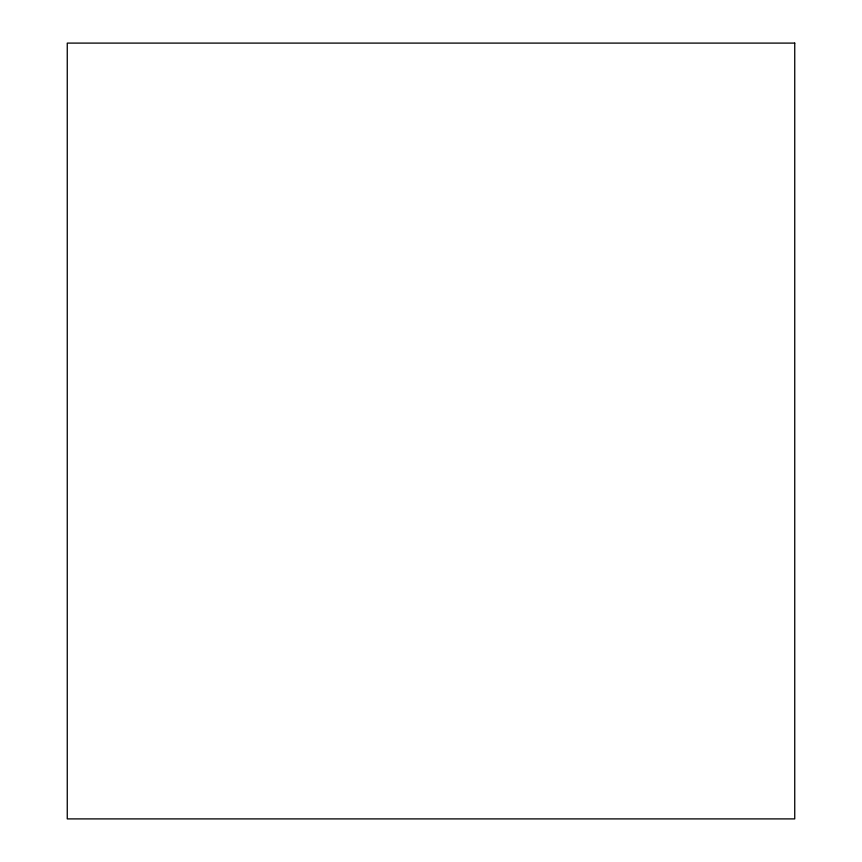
<?xml version="1.0" encoding="UTF-8"?>
<svg xmlns="http://www.w3.org/2000/svg" width="862" height="862" viewBox="0 0 862 862"><rect width="100%" height="100%" fill="white"/><g stroke="black" fill="none" stroke-linecap="round" stroke-linejoin="round"><path stroke-width="1.29" d="M794.742 43.1L67.258 43.1L67.258 818.9L794.742 818.9L794.742 43.1"/></g></svg>
